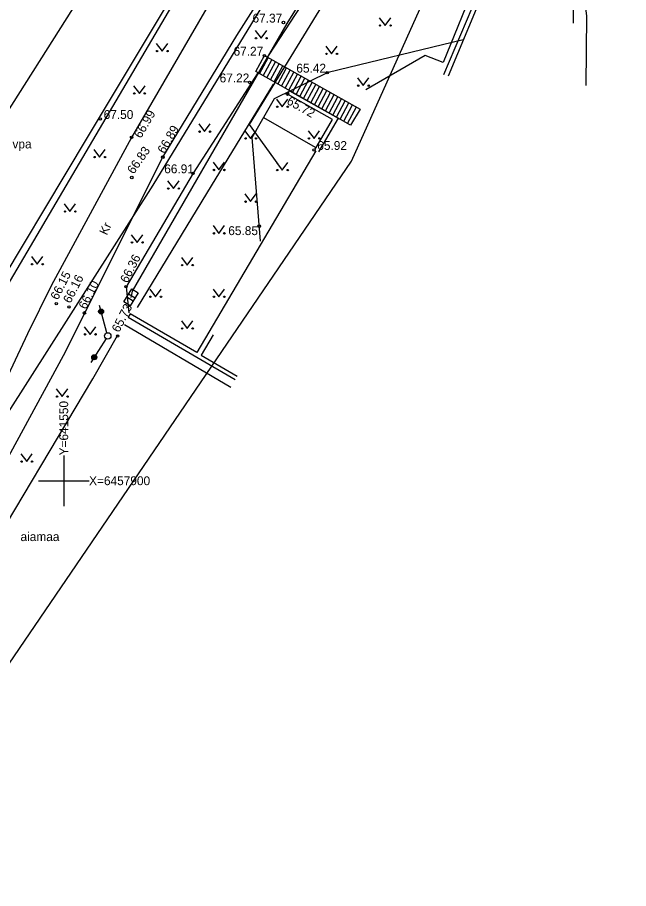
# Model space of a CAD drawing. Extents: x 640470 to 644697, y 6457238 to 6460985.
# Drawn here: x 641546.3 to 641594.6, y 6457867.8 to 6457936.6 of the extents above; entities that cross this region are included whole.
import ezdxf

# ---------------------------------------------------------------- set-up
doc = ezdxf.new("R2010")
doc.units = 0
for name, color, linetype in [('AED', 7, 'Continuous'), ('HALJASTUS', 7, 'Continuous'), ('HOONE', 7, 'Continuous'), ('KORGUS', 7, 'Continuous'), ('MOOTPIIR', 7, 'Continuous'), ('MPKAABEL', 7, 'Continuous'), ('PIIR', 7, 'Continuous'), ('PIIRASULA', 7, 'Continuous'), ('POST', 7, 'Continuous'), ('RELJEEF', 7, 'Continuous'), ('SIOHULIIN', 7, 'Continuous'), ('SKTRASS', 7, 'Continuous'), ('TEE', 7, 'Continuous'), ('TRUUP', 7, 'Continuous'), ('VORK', 7, 'Continuous'), ('VTRASS', 7, 'Continuous')]:
    doc.layers.add(name, color=color, linetype=linetype)

msp = doc.modelspace()

# ---------------------------------------------------------------- linework, layer by layer
at = {"layer": 'AED'}
msp.add_line((641554.79, 6457912.32), (641563.171, 6457907.373), dxfattribs=at)
for points in [[(641579.99, 6457932.05), (641583.11, 6457939.44), (641583.39, 6457939.31), (641580.32, 6457931.92)], [(641532.2, 6457919.54), (641543.52, 6457913.13), (641551.864, 6457927.074), (641558.73, 6457938.55)], [(641569.8, 6457926.11), (641571.2, 6457928.49), (641567.65, 6457930.5), (641567.82, 6457930.76), (641571.65, 6457928.6), (641570.1, 6457925.96)], [(641561.45, 6457911.73), (641560.49, 6457910.11), (641555.23, 6457913.16), (641555.08, 6457912.9), (641563.53, 6457907.98)], [(641561.8, 6457911.52), (641560.84, 6457909.91), (641563.67, 6457908.24)], [(641543.403, 6457893.15), (641552.29, 6457908.03), (641554.25, 6457911.46)]]:
    msp.add_lwpolyline(points, dxfattribs=at)
at = {"layer": 'HALJASTUS'}
for p, q in [((641574.885, 6457936.526), (641575.348, 6457935.92)), ((641575.348, 6457935.92), (641575.794, 6457936.526)), ((641565.104, 6457935.522), (641565.568, 6457934.916)), ((641565.568, 6457934.916), (641566.013, 6457935.522)), ((641557.298, 6457934.507), (641557.761, 6457933.9)), ((641557.761, 6457933.9), (641558.207, 6457934.507)), ((641570.665, 6457934.281), (641571.128, 6457933.674)), ((641571.128, 6457933.674), (641571.574, 6457934.281)), ((641573.165, 6457931.781), (641573.628, 6457931.174)), ((641573.628, 6457931.174), (641574.074, 6457931.781)), ((641555.505, 6457931.171), (641555.968, 6457930.564)), ((641555.968, 6457930.564), (641556.414, 6457931.171)), ((641566.778, 6457930.116), (641567.242, 6457929.509)), ((641567.242, 6457929.509), (641567.687, 6457930.116)), ((641560.652, 6457928.152), (641561.116, 6457927.545)), ((641561.116, 6457927.545), (641561.561, 6457928.152)), ((641564.278, 6457927.616), (641564.742, 6457927.009)), ((641564.742, 6457927.009), (641565.187, 6457927.616)), ((641569.278, 6457927.616), (641569.742, 6457927.009)), ((641569.742, 6457927.009), (641570.187, 6457927.616)), ((641552.369, 6457926.148), (641552.833, 6457925.541)), ((641552.833, 6457925.541), (641553.278, 6457926.148)), ((641561.779, 6457925.127), (641562.242, 6457924.52)), ((641562.242, 6457924.52), (641562.688, 6457925.127)), ((641566.778, 6457925.116), (641567.242, 6457924.509)), ((641567.242, 6457924.509), (641567.687, 6457925.116)), ((641558.188, 6457923.659), (641558.651, 6457923.052)), ((641558.651, 6457923.052), (641559.097, 6457923.659)), ((641564.279, 6457922.627), (641564.742, 6457922.02)), ((641564.742, 6457922.02), (641565.188, 6457922.627)), ((641550.027, 6457921.851), (641550.491, 6457921.244)), ((641550.491, 6457921.244), (641550.936, 6457921.851)), ((641561.779, 6457920.127), (641562.243, 6457919.52)), ((641562.243, 6457919.52), (641562.688, 6457920.127)), ((641555.323, 6457919.41), (641555.787, 6457918.803)), ((641555.787, 6457918.803), (641556.232, 6457919.41)), ((641547.446, 6457917.693), (641547.91, 6457917.086)), ((641547.91, 6457917.086), (641548.355, 6457917.693)), ((641559.279, 6457917.627), (641559.743, 6457917.02)), ((641559.743, 6457917.02), (641560.188, 6457917.627)), ((641556.779, 6457915.127), (641557.243, 6457914.52)), ((641557.243, 6457914.52), (641557.688, 6457915.127)), ((641561.779, 6457915.127), (641562.243, 6457914.52)), ((641562.243, 6457914.52), (641562.688, 6457915.127)), ((641559.279, 6457912.627), (641559.743, 6457912.02)), ((641559.743, 6457912.02), (641560.188, 6457912.627)), ((641551.618, 6457912.156), (641552.082, 6457911.55)), ((641552.082, 6457911.55), (641552.527, 6457912.156)), ((641549.409, 6457907.251), (641549.873, 6457906.644)), ((641549.873, 6457906.644), (641550.318, 6457907.251)), ((641546.613, 6457902.123), (641547.076, 6457901.516)), ((641547.076, 6457901.516), (641547.522, 6457902.123))]:
    msp.add_line(p, q, dxfattribs=at)
for points in [[(641575.65, 6457945.36), (641582.59, 6457939.54), (641579.92, 6457933.01), (641578.5, 6457933.56), (641573.82, 6457930.84)], [(641566.53, 6457931.29), (641561.64, 6457923.256), (641555.8, 6457913.66)]]:
    msp.add_lwpolyline(points, dxfattribs=at)
for centre in [(641574.947, 6457935.92), (641575.776, 6457935.92), (641565.166, 6457934.916), (641565.995, 6457934.916), (641557.36, 6457933.9), (641558.189, 6457933.9), (641570.727, 6457933.674), (641571.556, 6457933.674), (641573.227, 6457931.174), (641574.056, 6457931.174), (641555.567, 6457930.564), (641556.396, 6457930.564), (641566.84, 6457929.509), (641567.669, 6457929.509), (641560.714, 6457927.545), (641561.543, 6457927.545), (641564.341, 6457927.009), (641565.169, 6457927.009), (641569.34, 6457927.009), (641570.169, 6457927.009), (641552.432, 6457925.541), (641553.26, 6457925.541), (641561.841, 6457924.52), (641562.67, 6457924.52), (641566.841, 6457924.509), (641567.669, 6457924.509), (641558.25, 6457923.052), (641559.079, 6457923.052), (641564.341, 6457922.02), (641565.17, 6457922.02), (641550.09, 6457921.244), (641550.919, 6457921.244), (641561.841, 6457919.52), (641562.67, 6457919.52), (641555.385, 6457918.803), (641556.214, 6457918.803), (641547.509, 6457917.086), (641548.338, 6457917.086), (641559.342, 6457917.02), (641560.17, 6457917.02), (641556.842, 6457914.52), (641557.67, 6457914.52), (641561.842, 6457914.52), (641562.67, 6457914.52), (641551.681, 6457911.55), (641552.51, 6457911.55), (641559.342, 6457912.02), (641560.17, 6457912.02), (641549.472, 6457906.644), (641550.3, 6457906.644), (641546.675, 6457901.516), (641547.504, 6457901.516)]:
    msp.add_circle(centre, 0.055, dxfattribs=at)
at = {"layer": 'HOONE'}
msp.add_line((641569.882, 6457926.034), (641561.45, 6457911.73), dxfattribs=at)
at = {"layer": 'KORGUS'}
for centre in [(641567.327, 6457936.152), (641565.83, 6457933.54), (641570.785, 6457932.203), (641564.664, 6457931.43), (641567.652, 6457930.508), (641552.887, 6457928.545), (641555.353, 6457927.089), (641569.74, 6457926.1), (641557.813, 6457925.53), (641555.365, 6457923.929), (641560.2, 6457924.26), (641565.413, 6457920.082), (641554.913, 6457915.312), (641549.416, 6457913.976), (641550.41, 6457913.71), (641551.631, 6457913.242), (641554.249, 6457911.416)]:
    msp.add_circle(centre, 0.1, dxfattribs=at)
at = {"layer": 'MOOTPIIR'}
msp.add_lwpolyline([(641552.246, 6457939.7), (641490.197, 6457841.738), (641496.64, 6457818.974), (641510.056, 6457833.301), (641572.695, 6457925.227), (641593.101, 6457970.637)], dxfattribs=at)
at = {"layer": 'MPKAABEL'}
msp.add_lwpolyline([(641566.357, 6457952.143), (641566.91, 6457951.855), (641573.191, 6457946.566), (641573.531, 6457946.027), (641573.367, 6457945.34), (641567.598, 6457936.066), (641558.43, 6457920.199), (641555.4, 6457914.95), (641555.3, 6457914.47)], dxfattribs=at)
at = {"layer": 'PIIR'}
msp.add_lwpolyline([(641566.87, 6457951.66), (641533.09, 6457980.62), (641507.44, 6457959.09), (641480.81, 6457949.08), (641507.79, 6457851.19)], close=True, dxfattribs=at)
at = {"layer": 'PIIRASULA'}
msp.add_lwpolyline([(641464.04, 6457777.34), (641557.06, 6457923.31), (641659.84, 6458091.8), (641673.41, 6458101.89), (641704.69, 6458127.88), (641730.51, 6458141.45), (641841.23, 6458179.35), (641857.78, 6458180.17), (641864.73, 6458176.04), (641876.48, 6458160.81), (641912.23, 6458164.29), (641996.31, 6458195.9), (642042.65, 6458237.44), (642119.11, 6458267.73), (642127.55, 6458270.21)], dxfattribs=at)
at = {"layer": 'POST'}
for p, q in [((641554.975, 6457914.512), (641555.482, 6457914.197)), ((641555.118, 6457914.743), (641555.625, 6457914.428))]:
    msp.add_line(p, q, dxfattribs=at)
msp.add_lwpolyline([(641554.731, 6457914.12), (641555.362, 6457915.135), (641555.869, 6457914.82), (641555.238, 6457913.805)], close=True, dxfattribs=at)
msp.add_circle((641553.477, 6457911.427), 0.25, dxfattribs=at)
at = {"layer": 'RELJEEF'}
for points in [[(641576.79, 6457949.96), (641575.61, 6457949.92), (641575.07, 6457949.47), (641574.726, 6457948.096), (641573.79, 6457945.61), (641572.06, 6457942.65), (641566.17, 6457933.61), (641566.059, 6457933.412)], [(641586.88, 6457947.34), (641589.06, 6457944.36), (641590.67, 6457941.23), (641591.24, 6457936.69), (641591.19, 6457931.18)], [(641565.309, 6457932.196), (641560.2, 6457924.26), (641554.913, 6457915.312), (641555.13, 6457913.25)]]:
    msp.add_lwpolyline(points, dxfattribs=at)
at = {"layer": 'SIOHULIIN'}
for p, q in [((641553.411, 6457911.668), (641552.818, 6457913.829)), ((641553.344, 6457911.216), (641552.146, 6457909.322)), ((641553.477, 6457911.427), (641553.477, 6457911.427)), ((641553.477, 6457911.427), (641553.477, 6457911.427))]:
    msp.add_line(p, q, dxfattribs=at)
for centre, radius in [((641552.95, 6457913.35), 0.199), ((641552.95, 6457913.35), 0.19), ((641552.95, 6457913.35), 0.18), ((641552.95, 6457913.35), 0.171), ((641552.95, 6457913.35), 0.162), ((641552.95, 6457913.35), 0.152), ((641552.95, 6457913.35), 0.143), ((641552.95, 6457913.35), 0.133), ((641552.95, 6457913.35), 0.124), ((641552.95, 6457913.35), 0.114), ((641552.95, 6457913.35), 0.105), ((641552.95, 6457913.35), 0.0953), ((641552.95, 6457913.35), 0.0858), ((641552.95, 6457913.35), 0.0763), ((641552.95, 6457913.35), 0.0669), ((641552.95, 6457913.35), 0.0574), ((641552.95, 6457913.35), 0.0479), ((641552.95, 6457913.35), 0.0385), ((641552.95, 6457913.35), 0.029), ((641552.95, 6457913.35), 0.0195), ((641552.95, 6457913.35), 0.0101), ((641552.95, 6457913.35), 0.00061), ((641552.411, 6457909.741), 0.199), ((641552.411, 6457909.741), 0.19), ((641552.411, 6457909.741), 0.18), ((641552.411, 6457909.741), 0.171), ((641552.411, 6457909.741), 0.162), ((641552.411, 6457909.741), 0.152), ((641552.411, 6457909.741), 0.143), ((641552.411, 6457909.741), 0.133), ((641552.411, 6457909.741), 0.124), ((641552.411, 6457909.741), 0.114), ((641552.411, 6457909.741), 0.105), ((641552.411, 6457909.741), 0.0953), ((641552.411, 6457909.741), 0.0858), ((641552.411, 6457909.741), 0.0763), ((641552.411, 6457909.741), 0.0669), ((641552.411, 6457909.741), 0.0574), ((641552.411, 6457909.741), 0.0479), ((641552.411, 6457909.741), 0.0385), ((641552.411, 6457909.741), 0.029), ((641552.411, 6457909.741), 0.0195), ((641552.411, 6457909.741), 0.0101), ((641552.411, 6457909.741), 0.00061)]:
    msp.add_circle(centre, radius, dxfattribs=at)
at = {"layer": 'SKTRASS'}
for p, q in [((641570.87, 6457932.24), (641581.51, 6457934.82)), ((641565.764, 6457928.668), (641569.82, 6457926.31))]:
    msp.add_line(p, q, dxfattribs=at)
msp.add_lwpolyline([(641565.53, 6457918.89), (641564.87, 6457927.08), (641566.63, 6457930.15)], dxfattribs=at)
at = {"layer": 'TEE'}
for p, q in [((641565.16, 6457932.28), (641565.83, 6457933.54)), ((641565.449, 6457932.117), (641566.12, 6457933.378)), ((641565.738, 6457931.953), (641566.41, 6457933.216)), ((641566.028, 6457931.79), (641566.7, 6457933.054)), ((641566.317, 6457931.626), (641566.99, 6457932.892)), ((641566.606, 6457931.463), (641567.28, 6457932.73)), ((641566.895, 6457931.3), (641567.57, 6457932.568)), ((641567.185, 6457931.136), (641567.86, 6457932.407)), ((641567.474, 6457930.973), (641568.15, 6457932.245)), ((641567.763, 6457930.81), (641568.44, 6457932.083)), ((641568.052, 6457930.646), (641568.73, 6457931.921)), ((641568.341, 6457930.483), (641569.02, 6457931.759)), ((641568.631, 6457930.319), (641569.31, 6457931.597)), ((641568.92, 6457930.156), (641569.6, 6457931.435)), ((641569.209, 6457929.993), (641569.89, 6457931.273)), ((641569.498, 6457929.829), (641570.18, 6457931.111)), ((641569.788, 6457929.666), (641570.47, 6457930.949)), ((641570.077, 6457929.502), (641570.76, 6457930.787)), ((641570.366, 6457929.339), (641571.05, 6457930.625)), ((641570.655, 6457929.176), (641571.34, 6457930.463)), ((641570.944, 6457929.012), (641571.63, 6457930.302)), ((641571.234, 6457928.849), (641571.92, 6457930.14)), ((641571.523, 6457928.685), (641572.21, 6457929.978)), ((641571.812, 6457928.522), (641572.5, 6457929.816)), ((641572.101, 6457928.359), (641572.79, 6457929.654)), ((641572.391, 6457928.195), (641573.08, 6457929.492))]:
    msp.add_line(p, q, dxfattribs=at)
for points in [[(641590.22, 6457936.11), (641590.18, 6457939.73), (641590.03, 6457940.96), (641589.77, 6457941.98), (641588.52, 6457944.69), (641585.81, 6457948.07), (641580.06, 6457954.34), (641578.79, 6457956.26), (641578.78, 6457958.05), (641580.825, 6457960.545), (641584.97, 6457966.82), (641592.422, 6457980.701), (641603.493, 6458001.714), (641613.549, 6458019.254), (641624.316, 6458036.799), (641627.039, 6458041.534), (641636.258, 6458057.545), (641645.721, 6458073.519), (641652.594, 6458084.996), (641656.725, 6458090.452)], [(641547.15, 6457911.6), (641539.511, 6457895.368), (641532.646, 6457883.608), (641513.49, 6457852.49), (641507.31, 6457843.33), (641506.38, 6457842.7), (641504.09, 6457841.8), (641503.24, 6457841.82), (641502.55, 6457842.54), (641500.05, 6457852.54), (641495.04, 6457872.36), (641489.39, 6457892.26), (641483.02, 6457914.59), (641477.74, 6457935.39), (641471.63, 6457954.85), (641469.556, 6457961.288), (641466.56, 6457972.29), (641460.664, 6457996.184)], [(641549.98, 6457909.88), (641557.813, 6457925.53), (641563.663, 6457935.132), (641570.792, 6457946.371), (641573.6, 6457950.56), (641574.86, 6457950.75), (641576.79, 6457949.96), (641580.84, 6457947.68), (641582.14, 6457946.21), (641583.13, 6457944.02), (641583.41, 6457942.04), (641583.39, 6457939.31)], [(641562.538, 6457945.153), (641565.068, 6457943.695), (641561.107, 6457936.989), (641555.353, 6457927.089), (641549.003, 6457915.391), (641547.15, 6457911.6)], [(641507.629, 6457837.975), (641509.87, 6457841.63), (641515.64, 6457850.44), (641519.839, 6457857.9), (641534.957, 6457882.728), (641541.499, 6457894.281), (641549.98, 6457909.88)]]:
    msp.add_lwpolyline(points, dxfattribs=at)
msp.add_lwpolyline([(641565.16, 6457932.28), (641565.83, 6457933.54), (641573.37, 6457929.33), (641572.63, 6457928.06)], close=True, dxfattribs=at)
at = {"layer": 'TRUUP'}
msp.add_line((641566.63, 6457930.15), (641570.87, 6457932.24), dxfattribs=at)
at = {"layer": 'VORK'}
for p, q in [((641550, 6457902), (641550, 6457898)), ((641548, 6457900), (641552, 6457900))]:
    msp.add_line(p, q, dxfattribs=at)
at = {"layer": 'VTRASS'}
msp.add_lwpolyline([(641572.293, 6457953.152), (641577.487, 6457949.117), (641577.487, 6457949.117), (641564.631, 6457928.11), (641566.896, 6457924.984)], dxfattribs=at)

# ---------------------------------------------------------------- texts
at = {"layer": 'HALJASTUS'}
for s, p in [('vpa', (641545.954, 6457926.221)), ('aiamaa', (641546.592, 6457895.24))]:
    msp.add_text(s, height=0.7, dxfattribs=at).set_placement(p)
at = {"layer": 'KORGUS'}
for s, p in [(' 67.37', (641564.632, 6457936.152)), (' 67.27', (641563.135, 6457933.54)), (' 65.42', (641568.087, 6457932.203)), (' 67.22', (641562.036, 6457931.43)), (' 67.50', (641552.887, 6457928.545)), (' 65.92', (641569.74, 6457926.1)), (' 66.91', (641557.666, 6457924.26)), (' 65.85', (641562.718, 6457919.382))]:
    msp.add_text(s, height=0.7, dxfattribs=at).set_placement(p)
for s, rotation, p in [(' 65.72', 330.27145, (641567.305, 6457929.9)), (' 66.99', 59.81074, (641555.958, 6457926.737)), (' 66.89', 59.63941, (641557.813, 6457925.53)), (' 66.83', 55.00795, (641555.365, 6457923.929)), (' 66.36', 63.04522, (641554.913, 6457915.312)), (' 66.15', 63.04522, (641549.416, 6457913.976)), (' 66.16', 63.04522, (641550.41, 6457913.71)), (' 66.10', 63.04522, (641551.631, 6457913.242)), (' 65.73', 63.04522, (641554.249, 6457911.416))]:
    msp.add_text(s, height=0.7, rotation=rotation, dxfattribs=at).set_placement(p)
at = {"layer": 'TEE'}
msp.add_text('Kr', height=0.7, rotation=65.14308, dxfattribs=at).set_placement((641553.401, 6457919.326))
at = {"layer": 'VORK'}
msp.add_text('Y=641550', height=0.7, rotation=90, dxfattribs=at).set_placement((641550.35, 6457902))
msp.add_text('X=6457900', height=0.7, dxfattribs=at).set_placement((641552, 6457899.65))

doc.saveas('drawing.dxf')
